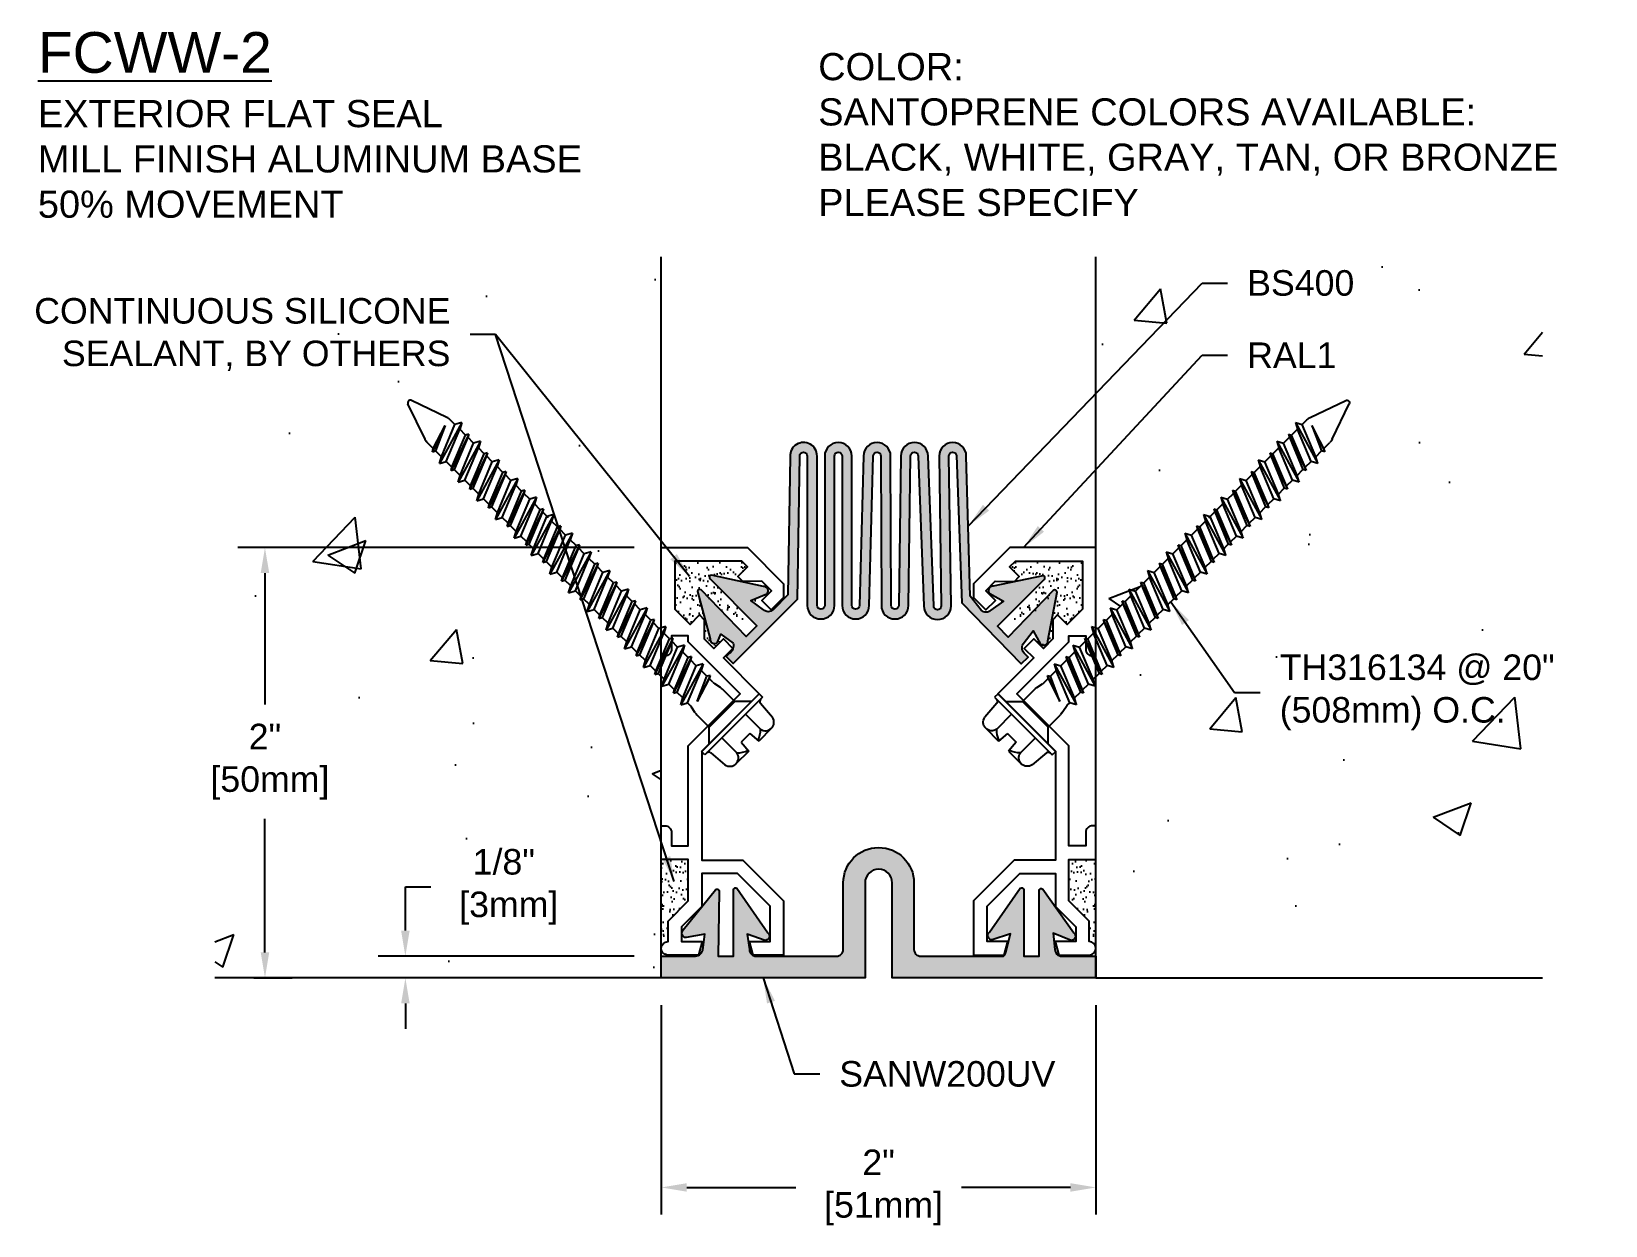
# Model space of a CAD drawing. Header units: inches. Extents: x -2.47 to 4.78, y -0.59 to 4.9.
import ezdxf

# ---------------------------------------------------------------- set-up
doc = ezdxf.new("R2010")
doc.units = ezdxf.units.IN
doc.header["$MEASUREMENT"] = 0
for name, color, linetype in [('Anchors', 4, 'Continuous'), ('Conditions', 1, 'Continuous'), ('Dimensions', 3, 'Continuous'), ('Fillers', 2, 'Continuous'), ('Metals', 7, 'Continuous'), ('Text', 2, 'Continuous')]:
    doc.layers.add(name, color=color, linetype=linetype)
doc.styles.add('arial', font='arial.ttf')
doc.dimstyles.new('Arial', dxfattribs={"dimtxt": 0.1175, "dimasz": 0.1175, "dimexe": 0.125, "dimexo": 0.125, "dimgap": 0.09, "dimtad": 0, "dimtih": 1, "dimtoh": 1, "dimdec": 4, "dimzin": 0, "dimdsep": 46, "dimlunit": 4, "dimtxsty": 'arial', "dimcen": 0.09, "dimadec": 0, "dimazin": 0, "dimtfac": 1, "dimtdec": 4, "dimtofl": 0, "dimtmove": 0, "dimatfit": 3, "dimfxl": 0, "dimfrac": 2, "dimtolj": 1, "dimtzin": 0, "dimarcsym": 0})
pattern_1 = [(37.5, (-3.178797, -3.322487), (-0.0020473, 0.06262177), [0, -0.0494, 0, -0.05525, 0, -0.0528125]), (7.5, (-3.1788, -3.32249), (0.0575177, 0.0917197), [0, -0.02665, 0, -0.044525, 0, -0.0170625]), (327.5, (-3.21877, -3.32249), (0.1012096, 0.0001839), [0, -0.01625, 0, -0.0585, 0, -0.076375]), (317.5, (-3.21877, -3.32249), (0.0976991, 0.0285245), [0, -0.008125, 0, -0.03835, 0, -0.043875])]
pattern_2 = [(50, (-3.1788, -3.3225), (1.79315, -0.15688), [0.1875, -2.0625]), (355, (-3.1788, -3.3225), (-0.34688, 1.88048), [0.15, -1.65]), (100.451, (-3.0294, -3.3356), (1.44627, 1.7236), [0.15935, -1.75286]), (46.184, (-3.1788, -2.8225), (2.6681, -0.4138), [0.28125, -3.09375]), (96.636, (-2.9565, -2.857), (2.33666, 2.4353), [0.239, -2.6293]), (351.184, (-3.1788, -2.8225), (2.33665, 2.4353), [0.225, -2.475]), (21, (-2.9288, -2.9475), (1.49227, -1.00655), [0.1875, -2.0625]), (326, (-2.9288, -2.9475), (0.6083, 1.81288), [0.15, -1.65]), (71.451, (-2.8044, -3.0314), (2.10056, 0.80633), [0.15935, -1.75286]), (37.5, (-3.1788, -3.3225), (0.0304, 0.832235), [0, -1.63, 0, -1.675, 0, -1.65625]), (7.5, (-3.1788, -3.3225), (0.657674, 0.98603), [0, -0.955, 0, -1.5925, 0, -0.63125]), (327.5, (-3.7363, -3.3225), (1.334556, -0.056387), [0, -0.625, 0, -1.95, 0, -2.5875]), (317.5, (-3.9863, -3.3225), (1.45797, 0.25026), [0, -0.8125, 0, -1.295, 0, -1.8375])]
pattern_3 = [(142.5, (6.041197, -3.322487), (0.0020473, 0.06262177), [0, -0.0494, 0, -0.05525, 0, -0.0528125]), (172.5, (6.0412, -3.32249), (-0.0575177, 0.0917197), [0, -0.02665, 0, -0.044525, 0, -0.0170625]), (212.5, (6.08117, -3.32249), (-0.1012096, 0.0001839), [0, -0.01625, 0, -0.0585, 0, -0.076375]), (222.5, (6.08117, -3.32249), (-0.0976991, 0.0285245), [0, -0.008125, 0, -0.03835, 0, -0.043875])]

# ---------------------------------------------------------------- blocks, each defined once
blk = doc.blocks.new('A$CB0F2')
blk.add_lwpolyline([(0.029, 0.0023, -0.958439), (0.0317, 0.0642), (0.0317, 0.1582), (0.1247, 0.2512), (0.1247, 0.4422), (0.0007, 0.4422), (0.0007, 0.5972), (0.0167, 0.5972, -0.414214), (0.0477, 0.5662), (0.0477, 0.5042), (0.1247, 0.5042), (0.1247, 0.9649), (0.3641, 1.2043), (0.1247, 1.4438), (0.1247, 1.4712), (0.0477, 1.4712), (0.0477, 1.4092, -0.414214), (0.0167, 1.3782), (0.0007, 1.3782), (0.0007, 1.8772), (0.397, 1.8772), (0.5637, 1.7105), (0.5637, 1.6471), (0.507, 1.5904), (0.4631, 1.6343), (0.5077, 1.6788), (0.4638, 1.7226), (0.3755, 1.7219), (0.3535, 1.7439), (0.3981, 1.7884), (0.3713, 1.8152), (0.0627, 1.8152), (0.0627, 1.5935), (0.1329, 1.5232), (0.1768, 1.5671), (0.1987, 1.5452), (0.1987, 1.4575), (0.2425, 1.4136), (0.2864, 1.4575), (0.3302, 1.4136), (0.2864, 1.3698), (0.4518, 1.2043), (0.1867, 0.9392), (0.1867, 0.4392), (0.3767, 0.4392), (0.5637, 0.2522), (0.5637, 0.0022), (0.4233, 0.0022), (0.4067, 0.0642), (0.5017, 0.0642), (0.5017, 0.2265), (0.351, 0.3772), (0.1867, 0.3772), (0.1867, 0.2255), (0.0937, 0.1325), (0.0937, 0.0642), (0.1887, 0.0642), (0.172, 0.0022), (0.029, 0.0022)], format="xyb")
blk = doc.blocks.new('ral1')
blk.add_blockref('A$CB0F2', (-0.029, -0.0022))
blk = doc.blocks.new('Th316134')
for p, q in [((-0.0968, 1.8775), (-0.0272, 1.8775)), ((-0.0233, 1.8325), (-0.0272, 1.8775)), ((0.0232, 1.8325), (0.0272, 1.8775)), ((0.0272, 1.8775), (0.0967, 1.8775)), ((-0.1352, 1.779), (-0.129, 1.8501)), ((-0.0645, 1.7688), (-0.0645, 1.8501)), ((-0.0233, 1.8325), (0.0232, 1.8325)), ((0.0645, 1.7688), (0.0645, 1.8501)), ((0.1352, 1.779), (0.129, 1.8501)), ((-0.1568, 1.75), (-0.1568, 1.7688)), ((-0.1568, 1.7688), (0.1567, 1.7688)), ((0.1567, 1.7688), (0.1567, 1.75)), ((-0.1568, 1.75), (0.1567, 1.75)), ((-0.1148, 1.75), (-0.0698, 1.705)), ((-0.0698, 1.705), (-0.0698, 1.6379)), ((-0.0698, 1.705), (0.0697, 1.705)), ((0.1148, 1.75), (0.0697, 1.705)), ((0.0697, 1.705), (0.0697, 1.6379)), ((-0.0737, 1.5664), (0.0321, 1.6029)), ((-0.0687, 1.6283), (-0.0633, 1.6023)), ((-0.0623, 1.5726), (0.0321, 1.6029)), ((0.0321, 1.6029), (-0.0623, 1.5602)), ((-0.0623, 1.5927), (-0.0623, 1.5726)), ((0.0623, 1.5793), (-0.0623, 1.5285)), ((0.0623, 1.5927), (0.0623, 1.5793)), ((0.0862, 1.5664), (0.0623, 1.5793)), ((0.0687, 1.6283), (0.0633, 1.6023)), ((-0.0863, 1.5156), (0.0862, 1.5664)), ((-0.0863, 1.5156), (-0.0623, 1.5285)), ((-0.0863, 1.5156), (-0.0623, 1.5027)), ((-0.0737, 1.5664), (-0.0623, 1.5726)), ((-0.0737, 1.5664), (-0.0623, 1.5602)), ((-0.0737, 1.4648), (0.0737, 1.5156)), ((-0.0623, 1.5602), (-0.0623, 1.5285)), ((0.0623, 1.5535), (-0.0623, 1.5027)), ((-0.0623, 1.471), (0.0623, 1.5218)), ((0.0862, 1.5664), (0.0623, 1.5535)), ((0.0623, 1.5535), (0.0623, 1.5218)), ((0.0737, 1.5156), (0.0623, 1.5218)), ((0.0737, 1.5156), (0.0623, 1.5095)), ((-0.0863, 1.4141), (0.0862, 1.4648)), ((-0.0737, 1.4648), (-0.0623, 1.471)), ((-0.0737, 1.4648), (-0.0623, 1.4587)), ((0.0623, 1.5095), (-0.0623, 1.4587)), ((-0.0623, 1.5027), (-0.0623, 1.471)), ((0.0623, 1.4778), (-0.0623, 1.427)), ((-0.0623, 1.4587), (-0.0623, 1.427)), ((0.0623, 1.5095), (0.0623, 1.4778)), ((0.0862, 1.4648), (0.0623, 1.4778)), ((0.0862, 1.4648), (0.0623, 1.4519)), ((-0.0863, 1.4141), (-0.0623, 1.427)), ((-0.0863, 1.4141), (-0.0623, 1.4011)), ((-0.0737, 1.3633), (0.0737, 1.4141)), ((0.0623, 1.4519), (-0.0623, 1.4011)), ((-0.0623, 1.3694), (0.0623, 1.4202)), ((0.0623, 1.4079), (-0.0623, 1.3571)), ((-0.0623, 1.4011), (-0.0623, 1.3694)), ((0.0623, 1.4519), (0.0623, 1.4202)), ((0.0737, 1.4141), (0.0623, 1.4202)), ((0.0737, 1.4141), (0.0623, 1.4079)), ((0.0623, 1.4079), (0.0623, 1.3762)), ((-0.0863, 1.3125), (0.0862, 1.3633)), ((-0.0737, 1.3633), (-0.0623, 1.3694)), ((-0.0737, 1.3633), (-0.0623, 1.3571)), ((0.0623, 1.3762), (-0.0623, 1.3254)), ((-0.0623, 1.3571), (-0.0623, 1.3254)), ((0.0623, 1.3504), (-0.0623, 1.2996)), ((0.0862, 1.3633), (0.0623, 1.3762)), ((0.0862, 1.3633), (0.0623, 1.3504)), ((0.0623, 1.3504), (0.0623, 1.3187)), ((-0.0863, 1.3125), (-0.0623, 1.3254)), ((-0.0863, 1.3125), (-0.0623, 1.2996)), ((-0.0737, 1.2617), (0.0737, 1.3125)), ((-0.0623, 1.2679), (0.0623, 1.3187)), ((0.0623, 1.3063), (-0.0623, 1.2556)), ((-0.0623, 1.2996), (-0.0623, 1.2679)), ((0.0623, 1.2746), (-0.0623, 1.2239)), ((0.0737, 1.3125), (0.0623, 1.3187)), ((0.0737, 1.3125), (0.0623, 1.3063)), ((0.0623, 1.3063), (0.0623, 1.2746)), ((0.0862, 1.2617), (0.0623, 1.2746)), ((-0.0863, 1.2109), (0.0862, 1.2617)), ((-0.0863, 1.2109), (-0.0623, 1.2239)), ((-0.0863, 1.2109), (-0.0623, 1.198)), ((-0.0737, 1.2617), (-0.0623, 1.2679)), ((-0.0737, 1.2617), (-0.0623, 1.2556)), ((-0.0737, 1.1602), (0.0737, 1.2109)), ((-0.0623, 1.2556), (-0.0623, 1.2239)), ((0.0623, 1.2488), (-0.0623, 1.198)), ((-0.0623, 1.1663), (0.0623, 1.2171)), ((0.0862, 1.2617), (0.0623, 1.2488)), ((0.0623, 1.2488), (0.0623, 1.2171)), ((0.0737, 1.2109), (0.0623, 1.2171)), ((0.0737, 1.2109), (0.0623, 1.2048)), ((-0.0863, 1.1094), (0.0862, 1.1602)), ((-0.0737, 1.1602), (-0.0623, 1.1663)), ((-0.0737, 1.1602), (-0.0623, 1.154)), ((0.0623, 1.2048), (-0.0623, 1.154)), ((-0.0623, 1.198), (-0.0623, 1.1663)), ((0.0623, 1.1731), (-0.0623, 1.1223)), ((-0.0623, 1.154), (-0.0623, 1.1223)), ((0.0623, 1.2048), (0.0623, 1.1731)), ((0.0862, 1.1602), (0.0623, 1.1731)), ((0.0862, 1.1602), (0.0623, 1.1472)), ((-0.0863, 1.1094), (-0.0623, 1.1223)), ((-0.0863, 1.1094), (-0.0623, 1.0965)), ((-0.0737, 1.0586), (0.0737, 1.1094)), ((0.0623, 1.1472), (-0.0623, 1.0965)), ((-0.0623, 1.0648), (0.0623, 1.1155)), ((0.0623, 1.1032), (-0.0623, 1.0524)), ((-0.0623, 1.0965), (-0.0623, 1.0648)), ((0.0623, 1.1472), (0.0623, 1.1155)), ((0.0737, 1.1094), (0.0623, 1.1155)), ((0.0737, 1.1094), (0.0623, 1.1032)), ((0.0623, 1.1032), (0.0623, 1.0715)), ((-0.0863, 1.0078), (0.0862, 1.0586)), ((-0.0737, 1.0586), (-0.0623, 1.0648)), ((-0.0737, 1.0586), (-0.0623, 1.0524)), ((0.0623, 1.0715), (-0.0623, 1.0207)), ((-0.0623, 1.0524), (-0.0623, 1.0207)), ((0.0623, 1.0457), (-0.0623, 0.9949)), ((0.0862, 1.0586), (0.0623, 1.0715)), ((0.0862, 1.0586), (0.0623, 1.0457)), ((0.0623, 1.0457), (0.0623, 1.014)), ((-0.0863, 1.0078), (-0.0623, 1.0207)), ((-0.0863, 1.0078), (-0.0623, 0.9949)), ((-0.0737, 0.957), (0.0737, 1.0078)), ((-0.0623, 0.9632), (0.0623, 1.014)), ((0.0623, 1.0016), (-0.0623, 0.9509)), ((-0.0623, 0.9949), (-0.0623, 0.9632)), ((0.0623, 0.97), (-0.0623, 0.9192)), ((0.0737, 1.0078), (0.0623, 1.014)), ((0.0737, 1.0078), (0.0623, 1.0016)), ((0.0623, 1.0016), (0.0623, 0.97)), ((0.0862, 0.957), (0.0623, 0.97)), ((-0.0863, 0.9063), (0.0862, 0.957)), ((-0.0863, 0.9063), (-0.0623, 0.9192)), ((-0.0737, 0.957), (-0.0623, 0.9632)), ((-0.0737, 0.957), (-0.0623, 0.9509)), ((-0.0623, 0.9509), (-0.0623, 0.9192)), ((0.0623, 0.9441), (-0.0623, 0.8933)), ((-0.0623, 0.8616), (0.0623, 0.9124)), ((0.0862, 0.957), (0.0623, 0.9441)), ((0.0623, 0.9441), (0.0623, 0.9124)), ((0.0737, 0.9063), (0.0623, 0.9124)), ((-0.0863, 0.9063), (-0.0623, 0.8933)), ((-0.0863, 0.8047), (0.0862, 0.8555)), ((-0.0737, 0.8555), (0.0737, 0.9063)), ((-0.0737, 0.8555), (-0.0623, 0.8616)), ((-0.0737, 0.8555), (-0.0623, 0.8493)), ((0.0623, 0.9001), (-0.0623, 0.8493)), ((-0.0623, 0.8933), (-0.0623, 0.8616)), ((0.0623, 0.8684), (-0.0623, 0.8176)), ((-0.0623, 0.8493), (-0.0623, 0.8176)), ((0.0737, 0.9063), (0.0623, 0.9001)), ((0.0623, 0.9001), (0.0623, 0.8684)), ((0.0862, 0.8555), (0.0623, 0.8684)), ((0.0862, 0.8555), (0.0623, 0.8425)), ((-0.0863, 0.8047), (-0.0623, 0.8176)), ((-0.0863, 0.8047), (-0.0623, 0.7918)), ((-0.0737, 0.7539), (0.0737, 0.8047)), ((0.0623, 0.8425), (-0.0623, 0.7918)), ((-0.0623, 0.7601), (0.0623, 0.8109)), ((0.0623, 0.7985), (-0.0623, 0.7477)), ((-0.0623, 0.7918), (-0.0623, 0.7601)), ((0.0623, 0.8425), (0.0623, 0.8109)), ((0.0737, 0.8047), (0.0623, 0.8109)), ((0.0737, 0.8047), (0.0623, 0.7985)), ((0.0623, 0.7985), (0.0623, 0.7668)), ((-0.0863, 0.7031), (0.0862, 0.7539)), ((-0.0737, 0.7539), (-0.0623, 0.7601)), ((-0.0737, 0.7539), (-0.0623, 0.7477)), ((0.0623, 0.7668), (-0.0623, 0.716)), ((-0.0623, 0.7477), (-0.0623, 0.716)), ((0.0623, 0.741), (-0.0623, 0.6902)), ((0.0862, 0.7539), (0.0623, 0.7668)), ((0.0862, 0.7539), (0.0623, 0.741)), ((0.0623, 0.7488), (0.0623, 0.7171)), ((-0.0863, 0.7031), (-0.0623, 0.716)), ((-0.0863, 0.7031), (-0.0623, 0.6902)), ((-0.0737, 0.6602), (0.0737, 0.7109)), ((-0.0737, 0.6602), (-0.0623, 0.6663)), ((-0.0623, 0.6663), (0.0623, 0.7171)), ((0.0623, 0.7048), (-0.0623, 0.654)), ((-0.0623, 0.698), (-0.0623, 0.6663)), ((0.0623, 0.6731), (-0.0623, 0.6223)), ((0.0737, 0.7109), (0.0623, 0.7171)), ((0.0737, 0.7109), (0.0623, 0.7048)), ((0.0623, 0.7048), (0.0623, 0.6731)), ((0.0862, 0.6602), (0.0623, 0.6731)), ((-0.0863, 0.6094), (0.0862, 0.6602)), ((-0.0863, 0.6094), (-0.0623, 0.6223)), ((-0.0863, 0.6094), (-0.0623, 0.5965)), ((-0.0737, 0.6602), (-0.0623, 0.654)), ((-0.0737, 0.5586), (0.0737, 0.6094)), ((-0.0623, 0.654), (-0.0623, 0.6223)), ((0.0623, 0.6472), (-0.0623, 0.5965)), ((-0.0623, 0.5648), (0.0623, 0.6155)), ((0.0862, 0.6602), (0.0623, 0.6472)), ((0.0623, 0.6472), (0.0623, 0.6155)), ((0.0737, 0.6094), (0.0623, 0.6155)), ((0.0737, 0.6094), (0.0623, 0.6032)), ((-0.0863, 0.5078), (0.0862, 0.5586)), ((-0.0737, 0.5586), (-0.0623, 0.5648)), ((-0.0737, 0.5586), (-0.0623, 0.5524)), ((0.0623, 0.6032), (-0.0623, 0.5524)), ((-0.0623, 0.5965), (-0.0623, 0.5648)), ((0.0623, 0.5715), (-0.0623, 0.5207)), ((-0.0623, 0.5524), (-0.0623, 0.5207)), ((0.0623, 0.5457), (-0.0623, 0.4949)), ((0.0623, 0.6032), (0.0623, 0.5715)), ((0.0862, 0.5586), (0.0623, 0.5715)), ((0.0862, 0.5586), (0.0623, 0.5457)), ((0.0623, 0.5457), (0.0623, 0.514)), ((-0.0863, 0.5078), (-0.0623, 0.5207)), ((-0.0863, 0.5078), (-0.0623, 0.4949)), ((-0.0737, 0.457), (0.0737, 0.5078)), ((-0.0623, 0.4632), (0.0623, 0.514)), ((0.0623, 0.5016), (-0.0623, 0.4509)), ((-0.0623, 0.4949), (-0.0623, 0.4632)), ((0.0737, 0.5078), (0.0623, 0.514)), ((0.0737, 0.5078), (0.0623, 0.5016)), ((0.0623, 0.5016), (0.0623, 0.47)), ((-0.0863, 0.4063), (0.0862, 0.457)), ((-0.0737, 0.457), (-0.0623, 0.4632)), ((-0.0737, 0.457), (-0.0623, 0.4509)), ((0.0623, 0.47), (-0.0623, 0.4192)), ((-0.0623, 0.4509), (-0.0623, 0.4192)), ((0.0623, 0.4441), (-0.0623, 0.3933)), ((0.0862, 0.457), (0.0623, 0.47)), ((0.0862, 0.457), (0.0623, 0.4441)), ((0.0623, 0.4441), (0.0623, 0.4124)), ((-0.0863, 0.4063), (-0.0623, 0.4192)), ((-0.0863, 0.4063), (-0.0623, 0.3933)), ((-0.0737, 0.3555), (0.0737, 0.4063)), ((-0.0623, 0.3616), (0.0623, 0.4124)), ((0.0623, 0.4001), (-0.0623, 0.3493)), ((-0.0623, 0.3933), (-0.0623, 0.3616)), ((0.0623, 0.3684), (-0.0623, 0.3176)), ((0.0737, 0.4063), (0.0623, 0.4124)), ((0.0737, 0.4063), (0.0623, 0.4001)), ((0.0623, 0.4001), (0.0623, 0.3684)), ((0.0862, 0.3555), (0.0623, 0.3684)), ((-0.0863, 0.3047), (0.0862, 0.3555)), ((-0.0863, 0.3047), (-0.0623, 0.3176)), ((-0.0863, 0.3047), (-0.0623, 0.2918)), ((-0.0737, 0.3555), (-0.0623, 0.3616)), ((-0.0737, 0.3555), (-0.0623, 0.3493)), ((-0.0737, 0.2539), (0.0737, 0.3047)), ((-0.0623, 0.3493), (-0.0623, 0.3176)), ((0.0623, 0.3425), (-0.0623, 0.2918)), ((-0.0623, 0.2601), (0.0623, 0.3109)), ((0.0862, 0.3555), (0.0623, 0.3425)), ((0.0623, 0.3425), (0.0623, 0.3109)), ((0.0737, 0.3047), (0.0623, 0.3109)), ((0.0737, 0.3047), (0.0623, 0.2985)), ((-0.0863, 0.2031), (0.0862, 0.2539)), ((-0.0737, 0.2539), (-0.0623, 0.2601)), ((-0.0737, 0.2539), (-0.0623, 0.2477)), ((0.0623, 0.2985), (-0.0623, 0.2477)), ((-0.0623, 0.2918), (-0.0623, 0.2601)), ((0.0623, 0.2668), (-0.0623, 0.216)), ((-0.0623, 0.2477), (-0.0623, 0.216)), ((0.0623, 0.2985), (0.0623, 0.2668)), ((0.0862, 0.2539), (0.0623, 0.2668)), ((0.0862, 0.2539), (0.0623, 0.241)), ((-0.0863, 0.2031), (-0.0623, 0.216)), ((-0.0863, 0.2031), (-0.0623, 0.1902)), ((0.0623, 0.241), (-0.0623, 0.1902)), ((-0.0623, 0.1902), (-0.0623, 0.1643)), ((-0.0335, 0.1662), (0.0623, 0.2093)), ((-0.0335, 0.1662), (0.0737, 0.2031)), ((0.0623, 0.197), (-0.0335, 0.1662)), ((0.0623, 0.241), (0.0623, 0.2093)), ((0.0737, 0.2031), (0.0623, 0.2093)), ((0.0737, 0.2031), (0.0623, 0.197)), ((0.0623, 0.197), (0.0623, 0.1643)), ((-0.0596, 0.149), (-0.0096, 0.0062)), ((0.0596, 0.149), (0.0096, 0.0062))]:
    blk.add_line(p, q)
for centre, radius, start, end in [((-0.0968, 1.8448), 0.0327, 9.28497, 170.71503), ((0.0967, 1.8448), 0.0327, 9.28497, 170.71503), ((0, 1.7879), 0.0896, 107.42152, 136.04074), ((0, 1.7879), 0.0896, 43.95926, 72.57848), ((-0.1464, 1.78), 0.0112, 270, 355), ((0.1464, 1.78), 0.0112, 185, 270), ((-0.0233, 1.6379), 0.0465, 180, 191.9357), ((0.0232, 1.6379), 0.0465, 348.0643, 0), ((-0.1088, 1.5927), 0.0465, 0, 11.9357), ((0.1088, 1.5927), 0.0465, 168.0643, 180), ((-0.0158, 0.1643), 0.0465, 180, 199.30575), ((0.0158, 0.1643), 0.0465, 340.69425, 0), ((0, 0.0106), 0.0106, 204.10008, 335.89992)]:
    blk.add_arc(centre, radius, start, end)
blk = doc.blocks.new('*D10')
at = {"layer": 'Defpoints', "color": 0}
for p in [(0.4312, 0.5467), (2.4312, 0.5467), (0.4312, -0.4176)]:
    blk.add_point(p, dxfattribs=at)
at = {"layer": 'Dimensions', "color": 0, "lineweight": -2}
for p, q in [((0.4312, 0.4217), (0.4312, -0.5426)), ((2.4312, 0.4217), (2.4312, -0.5426)), ((0.5487, -0.4176), (1.0501, -0.4176)), ((2.3137, -0.4176), (1.8123, -0.4176))]:
    blk.add_line(p, q, dxfattribs=at)
at = {"layer": 'Dimensions', "color": 0}
for points in [[(0.5487, -0.398), (0.5487, -0.4372), (0.4312, -0.4176)], [(2.3137, -0.398), (2.3137, -0.4372), (2.4312, -0.4176)]]:
    blk.add_solid(points, dxfattribs=at)
at = {"layer": 'Dimensions', "color": 0, "insert": (1.4312, -0.4176), "char_height": 0.1175, "attachment_point": 5, "style": 'arial'}
blk.add_mtext('\\A1;2"\\P [51mm]', dxfattribs=at)
blk = doc.blocks.new('*D11')
at = {"layer": 'Defpoints', "color": 0}
for p in [(-1.3922, 2.5267), (0.4312, 2.5267), (-1.5688, 0.5467)]:
    blk.add_point(p, dxfattribs=at)
at = {"layer": 'Dimensions', "color": 0, "lineweight": -2}
for p, q in [((0.3062, 2.5267), (-1.5172, 2.5267)), ((-1.3922, 2.4092), (-1.3922, 1.8052)), ((-1.3922, 0.6642), (-1.3922, 1.2783)), ((-1.4438, 0.5467), (-1.2672, 0.5467))]:
    blk.add_line(p, q, dxfattribs=at)
at = {"layer": 'Dimensions', "color": 0}
for points in [[(-1.4118, 2.4092), (-1.3726, 2.4092), (-1.3922, 2.5267)], [(-1.4118, 0.6642), (-1.3726, 0.6642), (-1.3922, 0.5467)]]:
    blk.add_solid(points, dxfattribs=at)
at = {"layer": 'Dimensions', "color": 0, "insert": (-1.3922, 1.5417), "char_height": 0.1175, "attachment_point": 5, "style": 'arial'}
blk.add_mtext('\\A1;2"\\P [50mm]', dxfattribs=at)
blk = doc.blocks.new('*D12')
at = {"layer": 'Defpoints', "color": 0}
for p in [(0.4312, 0.6467), (-0.7461, 0.5467), (0.4312, 0.5467)]:
    blk.add_point(p, dxfattribs=at)
at = {"layer": 'Dimensions', "color": 0, "lineweight": -2}
for p, q in [((-0.7461, 0.7642), (-0.7461, 0.9653)), ((-0.7461, 0.9653), (-0.6286, 0.9653)), ((0.3062, 0.6467), (-0.8711, 0.6467)), ((0.3062, 0.5467), (-0.8711, 0.5467)), ((-0.7461, 0.4292), (-0.7461, 0.3117))]:
    blk.add_line(p, q, dxfattribs=at)
at = {"layer": 'Dimensions', "color": 0}
for points in [[(-0.7657, 0.7642), (-0.7265, 0.7642), (-0.7461, 0.6467)], [(-0.7657, 0.4292), (-0.7265, 0.4292), (-0.7461, 0.5467)]]:
    blk.add_solid(points, dxfattribs=at)
at = {"layer": 'Dimensions', "color": 0, "insert": (-0.2931, 0.9653), "char_height": 0.1175, "attachment_point": 5, "style": 'arial'}
blk.add_mtext('\\A1;1/8"\\P [3mm]', dxfattribs=at)
blk = doc.blocks.new('SANW200')
at = {"layer": 'Fillers'}
blk.add_hatch(color=256, dxfattribs=at).paths.add_polyline_path([(4.5475, 3.8692), (4.5475, 4.3067, -1), (4.6725, 4.3067), (4.6725, 3.8692), (5.61, 3.8692), (5.61, 3.9692), (5.4523, 3.9692, -0.414214), (5.4213, 4.0002), (5.4124, 4.0749), (5.4954, 4.0413, 0.684825), (5.5088, 4.0761), (5.3652, 4.2777, 0.67662), (5.348, 4.2708), (5.348, 3.9692), (5.278, 3.9692), (5.278, 4.2742, 0.637589), (5.2616, 4.2819), (5.1197, 4.079, 0.699658), (5.1326, 4.0437), (5.2163, 4.0719), (5.198, 4.0002, -0.18444), (5.1853, 3.9692), (4.8035, 3.9692, -0.414214), (4.7725, 4.0002), (4.7725, 4.3067, 1), (4.4475, 4.3067), (4.4475, 4.0002, -0.414214), (4.4165, 3.9692), (4.0466, 3.9692, -0.414214), (4.0156, 4.0002), (4.0048, 4.0709), (4.0873, 4.0416, 0.699658), (4.1002, 4.0769), (3.9584, 4.2819, 0.637589), (3.942, 4.2742), (3.942, 3.9692), (3.872, 3.9692), (3.8767, 4.2676, 0.67662), (3.8595, 4.2745), (3.7111, 4.0896, 0.684825), (3.7246, 4.0549), (3.8109, 4.0706), (3.8005, 3.9963, -0.379282), (3.761, 3.9692), (3.61, 3.9692), (3.61, 3.8692)])
at = {"layer": 'Fillers', "linetype": 'ByBlock'}
blk.add_lwpolyline([(5.1853, 3.9692, 0.18444), (5.198, 4.0002), (5.2163, 4.0719), (5.1326, 4.0437, -0.699658), (5.1197, 4.079), (5.2616, 4.2819, -0.637589), (5.278, 4.2742), (5.278, 3.9692), (5.348, 3.9692), (5.348, 4.2708, -0.67662), (5.3652, 4.2777), (5.5088, 4.0761, -0.684825), (5.4954, 4.0413), (5.4124, 4.0749), (5.4213, 4.0002, 0.414214), (5.4523, 3.9692), (5.61, 3.9692), (5.61, 3.8692), (4.6725, 3.8692), (4.6725, 4.3067, 1), (4.5475, 4.3067), (4.5475, 3.8692), (3.61, 3.8692), (3.61, 3.9692), (3.761, 3.9692, 0.379282), (3.8005, 3.9963), (3.8109, 4.0706), (3.7246, 4.0549, -0.684825), (3.7111, 4.0896), (3.8595, 4.2745, -0.67662), (3.8767, 4.2676), (3.872, 3.9692), (3.942, 3.9692), (3.942, 4.2742, -0.637589), (3.9584, 4.2819), (4.1002, 4.0769, -0.699658), (4.0873, 4.0416), (4.0048, 4.0709), (4.0156, 4.0002, 0.414214), (4.0466, 3.9692), (4.4165, 3.9692, 0.414214), (4.4475, 4.0002), (4.4475, 4.3067, -1), (4.7725, 4.3067), (4.7725, 4.0002, 0.414214), (4.8035, 3.9692)], format="xyb", close=True, dxfattribs=at)
blk = doc.blocks.new('bs400')
at = {"layer": 'Fillers'}
blk.add_hatch(color=256, dxfattribs=at).paths.add_polyline_path([(4.7574, 6.2707, -1), (4.7924, 6.2707), (4.8186, 5.5759, 0.963098), (4.9434, 5.5806), (4.9334, 6.2699, -0.930678), (4.9684, 6.2737), (4.9934, 5.5946), (5.2661, 5.3139), (5.2979, 5.3458), (5.2845, 5.3592, -0.379282), (5.2757, 5.4063), (5.321, 5.4662), (5.3549, 5.4055, 0.684825), (5.389, 5.4205), (5.4308, 5.6447, 0.67662), (5.4137, 5.652), (5.206, 5.4377), (5.1565, 5.4872), (5.3722, 5.7029, 0.637589), (5.366, 5.7199), (5.1371, 5.6716, 0.699658), (5.1212, 5.6375), (5.184, 5.6035), (5.1264, 5.5611, -0.414214), (5.0826, 5.5611), (5.0319, 5.6256), (5.0133, 6.2742, 0.971789), (4.8884, 6.2707), (4.8984, 5.5811, -1.014531), (4.8634, 5.5806), (4.8373, 6.2754, 0.949413), (4.7125, 6.2724), (4.7026, 5.5832, -1), (4.6676, 5.5832), (4.6654, 6.2711, 0.970396), (4.5405, 6.274), (4.5219, 5.5832, -1), (4.4869, 5.5832), (4.4869, 6.2707, 1), (4.3619, 6.2707), (4.3619, 5.5832, -1), (4.3269, 5.5832), (4.3269, 6.2712, 1.025803), (4.2026, 6.2675), (4.1922, 5.6314), (4.1242, 5.5635, -0.414214), (4.0804, 5.5635), (4.0228, 5.6058), (4.0959, 5.6358, 0.699658), (4.08, 5.6699), (3.8408, 5.7222, 0.637589), (3.8346, 5.7052), (4.0503, 5.4895), (4.0008, 5.44), (3.7931, 5.6544, 0.67662), (3.776, 5.6471), (3.8349, 5.4287, 0.684825), (3.869, 5.4136), (3.8842, 5.4506), (3.9401, 5.4102, -0.350604), (3.9223, 5.3615), (3.9089, 5.3481), (3.9407, 5.3163), (4.2372, 5.6127), (4.2469, 6.2707, -1), (4.2819, 6.2707), (4.2819, 5.5832, 1), (4.4069, 5.5832), (4.4069, 6.2707, -1), (4.4419, 6.2707), (4.4419, 5.5832, 0.973544), (4.5669, 5.5798), (4.5854, 6.2707, -1), (4.6204, 6.2707), (4.6226, 5.5828, 0.982617), (4.7476, 5.5814)])
blk.add_lwpolyline([(4.3619, 5.5832, -1), (4.3269, 5.5832), (4.3269, 6.2707, 1.03026), (4.2026, 6.2675), (4.1922, 5.6314), (4.1242, 5.5635, -0.414214), (4.0804, 5.5635), (4.0228, 5.6058), (4.0959, 5.6358, 0.699658), (4.08, 5.6699), (3.8408, 5.7222, 0.637589), (3.8346, 5.7052), (4.0503, 5.4895), (4.0008, 5.44), (3.7931, 5.6544, 0.67662), (3.776, 5.6471), (3.8349, 5.4287, 0.684825), (3.869, 5.4136), (3.8842, 5.4506), (3.9401, 5.4102, -0.350604), (3.9223, 5.3615), (3.9089, 5.3481), (3.9407, 5.3163), (4.2372, 5.6127), (4.2469, 6.2707, -1), (4.2819, 6.2707), (4.2819, 5.5832, 1), (4.4069, 5.5832), (4.4069, 6.2707, -1), (4.4419, 6.2707), (4.4419, 5.5832, 1), (4.5669, 5.5832), (4.5854, 6.2707, -1), (4.6204, 6.2707), (4.6226, 5.5832, 1), (4.7476, 5.5832), (4.7574, 6.2707, -1), (4.7924, 6.2707), (4.8184, 5.5806, 1), (4.9434, 5.5806), (4.9334, 6.2707, -0.91191), (4.9684, 6.2737), (4.9934, 5.5946), (5.2661, 5.3139), (5.2979, 5.3458), (5.2845, 5.3592, -0.379282), (5.2757, 5.4063), (5.321, 5.4662), (5.3549, 5.4055, 0.684825), (5.389, 5.4205), (5.4308, 5.6447, 0.67662), (5.4137, 5.652), (5.206, 5.4377), (5.1565, 5.4872), (5.3722, 5.7029, 0.637589), (5.366, 5.7199), (5.1371, 5.6716, 0.699658), (5.1212, 5.6375), (5.184, 5.6035), (5.1264, 5.5611, -0.414214), (5.0826, 5.5611), (5.0319, 5.6256), (5.0134, 6.2707, 1), (4.8884, 6.2707), (4.8984, 5.5806, -1), (4.8634, 5.5806), (4.8374, 6.2707, 1), (4.7124, 6.2707), (4.7026, 5.5832, -1), (4.6676, 5.5832), (4.6654, 6.2707, 1), (4.5404, 6.2707), (4.5219, 5.5832, -1), (4.4869, 5.5832), (4.4869, 6.2707, 1), (4.3619, 6.2707)], format="xyb", close=True, dxfattribs=at)

msp = doc.modelspace()

# ---------------------------------------------------------------- hatches: boundary and pattern name
at = {"layer": 'Conditions'}
h = msp.add_hatch(dxfattribs=at)
h.set_pattern_fill('AR-CONC', color=256, scale=0.25, style=0)
h.set_pattern_definition(pattern_2)
h.paths.add_polyline_path([(0.00505, 2.31907), (0.01442, 2.35031), (-0.01239, 2.37711), (-0.02728, 2.37264), (-0.02281, 2.38754), (-0.04962, 2.41434), (-0.08085, 2.40498), (-0.07149, 2.43621), (-0.09829, 2.46302), (-0.11318, 2.45855), (-0.10872, 2.47344), (-0.13552, 2.50025), (-0.16676, 2.49088), (-0.15739, 2.52211), (-0.17759, 2.54231), (-0.19248, 2.53784), (-0.18801, 2.55274), (-0.21482, 2.57954), (-0.24605, 2.57018), (-0.23668, 2.60141), (-0.26349, 2.62821), (-0.27838, 2.62375), (-0.27392, 2.63864), (-0.30072, 2.66545), (-0.33196, 2.65608), (-0.32259, 2.68731), (-0.34939, 2.71412), (-0.36429, 2.70965), (-0.35982, 2.72454), (-0.38663, 2.75135), (-0.41786, 2.74198), (-0.40849, 2.77322), (-0.4353, 2.80002), (-0.45019, 2.79556), (-0.44572, 2.81045), (-0.47253, 2.83726), (-0.50376, 2.82789), (-0.4944, 2.85912), (-0.5212, 2.88593), (-0.5361, 2.88146), (-0.53163, 2.89635), (-0.55844, 2.92316), (-0.58967, 2.91379), (-0.5803, 2.94502), (-0.60711, 2.97183), (-0.622, 2.96736), (-0.61753, 2.98226), (-0.64513, 3.00985, -0.084437), (-0.65592, 3.02506), (-0.73343, 3.18616, -0.7741233), (-0.71613, 3.20346), (-0.55504, 3.12595, -0.084437), (-0.53982, 3.11515), (-0.51795, 3.09328), (-0.48671, 3.10265), (-0.49608, 3.07142), (-0.46928, 3.04461), (-0.45438, 3.04908), (-0.45885, 3.03418), (-0.43204, 3.00738), (-0.40081, 3.01674), (-0.41018, 2.98551), (-0.38337, 2.95871), (-0.36848, 2.96317), (-0.37295, 2.94828), (-0.34614, 2.92147), (-0.31491, 2.93084), (-0.32427, 2.89961), (-0.29747, 2.8728), (-0.28257, 2.87727), (-0.28704, 2.86238), (-0.26024, 2.83557), (-0.229, 2.84494), (-0.23837, 2.8137), (-0.21156, 2.7869), (-0.19667, 2.79136), (-0.20114, 2.77647), (-0.17433, 2.74967), (-0.1431, 2.75903), (-0.15247, 2.7278), (-0.12566, 2.70099), (-0.11077, 2.70546), (-0.11523, 2.69057), (-0.09504, 2.67037), (-0.0638, 2.67974), (-0.07317, 2.6485), (-0.04636, 2.6217), (-0.03147, 2.62617), (-0.03594, 2.61127), (-0.00913, 2.58447), (0.0221, 2.59383), (0.01273, 2.5626), (0.03954, 2.53579), (0.05443, 2.54026), (0.04997, 2.52537), (0.07677, 2.49856), (0.108, 2.50793), (0.09864, 2.4767), (0.12544, 2.44989), (0.14034, 2.45436), (0.13587, 2.43946), (0.16268, 2.41266), (0.19391, 2.42203), (0.18454, 2.39079), (0.21135, 2.36399), (0.22624, 2.36845), (0.22177, 2.35356), (0.24858, 2.32675), (0.27981, 2.33612), (0.27044, 2.30489), (0.29725, 2.27808), (0.31214, 2.28255), (0.30768, 2.26766), (0.33448, 2.24085), (0.36571, 2.25022), (0.35635, 2.21899), (0.38315, 2.19218), (0.39805, 2.19665), (0.39358, 2.18175), (0.42039, 2.15495), (0.4312, 2.15819), (0.4312, 3.8651), (-1.62337, 3.8651), (-1.62337, 0.54672), (0.4312, 0.54672), (0.4312, 1.93352), (0.41713, 1.94759), (0.40224, 1.94313), (0.4067, 1.95802), (0.3799, 1.98483), (0.34867, 1.97546), (0.35803, 2.00669), (0.33123, 2.0335), (0.31633, 2.02903), (0.3208, 2.04392), (0.29399, 2.07073), (0.26276, 2.06136), (0.27213, 2.09259), (0.24532, 2.1194), (0.23043, 2.11493), (0.2349, 2.12983), (0.20809, 2.15663), (0.17686, 2.14727), (0.18623, 2.1785), (0.15942, 2.2053), (0.14453, 2.20084), (0.14899, 2.21573), (0.12219, 2.24254), (0.09095, 2.23317), (0.10032, 2.2644), (0.07352, 2.29121), (0.05862, 2.28674), (0.06309, 2.30163), (0.03628, 2.32844)])
h.paths.add_polyline_path([(-1.70713, 1.74456), (-1.07731, 1.74456), (-1.07731, 1.33889), (-1.70713, 1.33889)], flags=9)
h.paths.add_polyline_path([(-0.5624, 1.16889), (-0.02387, 1.16889), (-0.02387, 0.7617), (-0.5624, 0.7617)], flags=24)
h.paths.add_polyline_path([(-2.46645, 3.93916), (-0.50942, 3.93916), (-0.50942, 3.53967), (-2.46645, 3.53967)], flags=9)
h = msp.add_hatch(dxfattribs=at)
h.set_pattern_fill('AR-CONC', color=256, scale=0.25, style=0)
h.set_pattern_definition(pattern_2)
h.paths.add_polyline_path([(2.4312, 0.54672), (4.48577, 0.54672), (4.48577, 3.8651), (2.4312, 3.8651), (2.4312, 2.15819), (2.44201, 2.15495), (2.46882, 2.18175), (2.46435, 2.19665), (2.47925, 2.19218), (2.50605, 2.21899), (2.49669, 2.25022), (2.52792, 2.24085), (2.55472, 2.26766), (2.55026, 2.28255), (2.56515, 2.27808), (2.59196, 2.30489), (2.58259, 2.33612), (2.61382, 2.32675), (2.64063, 2.35356), (2.63616, 2.36845), (2.65105, 2.36399), (2.67786, 2.39079), (2.66849, 2.42203), (2.69972, 2.41266), (2.72653, 2.43946), (2.72206, 2.45436), (2.73696, 2.44989), (2.76376, 2.4767), (2.7544, 2.50793), (2.78563, 2.49856), (2.81244, 2.52537), (2.80797, 2.54026), (2.82286, 2.53579), (2.84967, 2.5626), (2.8403, 2.59383), (2.87153, 2.58447), (2.89834, 2.61127), (2.89387, 2.62617), (2.90877, 2.6217), (2.93557, 2.6485), (2.9262, 2.67974), (2.95744, 2.67037), (2.97763, 2.69057), (2.97317, 2.70546), (2.98806, 2.70099), (3.01487, 2.7278), (3.0055, 2.75903), (3.03673, 2.74967), (3.06354, 2.77647), (3.05907, 2.79136), (3.07396, 2.7869), (3.10077, 2.8137), (3.0914, 2.84494), (3.12264, 2.83557), (3.14944, 2.86238), (3.14498, 2.87727), (3.15987, 2.8728), (3.18667, 2.89961), (3.17731, 2.93084), (3.20854, 2.92147), (3.23535, 2.94828), (3.23088, 2.96317), (3.24577, 2.95871), (3.27258, 2.98551), (3.26321, 3.01674), (3.29444, 3.00738), (3.32125, 3.03418), (3.31678, 3.04908), (3.33168, 3.04461), (3.35848, 3.07142), (3.34911, 3.10265), (3.38035, 3.09328), (3.40222, 3.11515, -0.084437), (3.41744, 3.12595), (3.57853, 3.20346, -0.7741233), (3.59583, 3.18616), (3.51832, 3.02506, -0.084437), (3.50753, 3.00985), (3.47993, 2.98226), (3.4844, 2.96736), (3.46951, 2.97183), (3.4427, 2.94502), (3.45207, 2.91379), (3.42084, 2.92316), (3.39403, 2.89635), (3.3985, 2.88146), (3.3836, 2.88593), (3.3568, 2.85912), (3.36616, 2.82789), (3.33493, 2.83726), (3.30812, 2.81045), (3.31259, 2.79556), (3.2977, 2.80002), (3.27089, 2.77322), (3.28026, 2.74198), (3.24903, 2.75135), (3.22222, 2.72454), (3.22669, 2.70965), (3.21179, 2.71412), (3.18499, 2.68731), (3.19436, 2.65608), (3.16312, 2.66545), (3.13632, 2.63864), (3.14078, 2.62375), (3.12589, 2.62821), (3.09908, 2.60141), (3.10845, 2.57018), (3.07722, 2.57954), (3.05041, 2.55274), (3.05488, 2.53784), (3.03999, 2.54231), (3.01979, 2.52211), (3.02916, 2.49088), (2.99792, 2.50025), (2.97112, 2.47344), (2.97558, 2.45855), (2.96069, 2.46302), (2.93389, 2.43621), (2.94325, 2.40498), (2.91202, 2.41434), (2.88521, 2.38754), (2.88968, 2.37264), (2.87479, 2.37711), (2.84798, 2.35031), (2.85735, 2.31907), (2.82612, 2.32844), (2.79931, 2.30163), (2.80378, 2.28674), (2.78888, 2.29121), (2.76208, 2.2644), (2.77145, 2.23317), (2.74021, 2.24254), (2.71341, 2.21573), (2.71787, 2.20084), (2.70298, 2.2053), (2.67617, 2.1785), (2.68554, 2.14727), (2.65431, 2.15663), (2.6275, 2.12983), (2.63197, 2.11493), (2.61708, 2.1194), (2.59027, 2.09259), (2.59964, 2.06136), (2.56841, 2.07073), (2.5416, 2.04392), (2.54607, 2.02903), (2.53117, 2.0335), (2.50437, 2.00669), (2.51373, 1.97546), (2.4825, 1.98483), (2.4557, 1.95802), (2.46016, 1.94313), (2.44527, 1.94759), (2.4312, 1.93352)])
h.paths.add_polyline_path([(3.24735, 2.06518), (4.77573, 2.06518), (4.77573, 1.6559), (3.24735, 1.6559)], flags=9)
h.paths.add_polyline_path([(3.09774, 3.50035), (3.52405, 3.50035), (3.52405, 3.32362), (3.09774, 3.32362)], flags=24)
h.paths.add_polyline_path([(3.09774, 3.834), (3.62945, 3.834), (3.62945, 3.65375), (3.09774, 3.65375)], flags=24)
h = msp.add_hatch(dxfattribs=at)
h.set_pattern_fill('AR-SAND', color=256, scale=0.0325, style=0)
h.set_pattern_definition(pattern_1)
h.paths.add_polyline_path([(0.82862, 2.43797), (0.80186, 2.46473), (0.4932, 2.46473), (0.4932, 2.24306), (0.56346, 2.1728), (0.6073, 2.21664), (0.62922, 2.19472), (0.62922, 2.10704), (0.67306, 2.0632), (0.7169, 2.10704), (0.7243, 2.11444), (0.70536, 2.12813), (0.69025, 2.09116, -0.6848253), (0.65613, 2.10621), (0.59725, 2.32457, -0.6881972), (0.61454, 2.33165), (0.77544, 2.16558), (0.82419, 2.21433), (0.65581, 2.38272, -0.6375892), (0.66202, 2.39975), (0.90125, 2.34737, -0.6996577), (0.91711, 2.3133), (0.84397, 2.28331), (0.87233, 2.26247), (0.89368, 2.28382), (0.93823, 2.32837), (0.89439, 2.37221), (0.806, 2.3715), (0.78408, 2.39342)])
h = msp.add_hatch(dxfattribs=at)
h.set_pattern_fill('AR-SAND', color=256, scale=0.0325, style=0)
h.set_pattern_definition(pattern_3)
h.paths.add_polyline_path([(2.03378, 2.43797), (2.06054, 2.46473), (2.3692, 2.46473), (2.3692, 2.24306), (2.29894, 2.1728), (2.2551, 2.21664), (2.23318, 2.19472), (2.23318, 2.10704), (2.18934, 2.0632), (2.1455, 2.10704), (2.1381, 2.11444), (2.15704, 2.12813), (2.17215, 2.09116, 0.6848253), (2.20627, 2.10621), (2.26515, 2.32457, 0.6881972), (2.24786, 2.33165), (2.08696, 2.16558), (2.03821, 2.21433), (2.20659, 2.38272, 0.6375892), (2.20038, 2.39975), (1.96115, 2.34737, 0.6996577), (1.94529, 2.3133), (2.01843, 2.28331), (1.99007, 2.26247), (1.96872, 2.28382), (1.92417, 2.32837), (1.96801, 2.37221), (2.0564, 2.3715), (2.07832, 2.39342)])
h = msp.add_hatch(dxfattribs=at)
h.set_pattern_fill('AR-SAND', color=256, scale=0.0325, style=0)
h.set_pattern_definition(pattern_1)
h.paths.add_polyline_path([(0.5552, 1.09173), (0.4312, 1.09173), (0.4312, 0.68273, -0.4142136), (0.4622, 0.71373), (0.4622, 0.80773), (0.5552, 0.90073)])
h = msp.add_hatch(dxfattribs=at)
h.set_pattern_fill('AR-SAND', color=256, scale=0.0325, style=0)
h.set_pattern_definition(pattern_3)
h.paths.add_polyline_path([(2.3072, 1.09173), (2.4312, 1.09173), (2.4312, 0.68273, 0.4142136), (2.4002, 0.71373), (2.4002, 0.80773), (2.3072, 0.90073)])

# ---------------------------------------------------------------- linework, layer by layer
for p, q in [((0.4312, 0.54672), (0.4312, 3.8651)), ((2.4312, 0.54672), (2.4312, 3.8651)), ((0.4312, 0.54672), (-1.62337, 0.54672)), ((2.4312, 0.54672), (4.48577, 0.54672))]:
    msp.add_line(p, q, dxfattribs=at)

# ---------------------------------------------------------------- block references
for name in ['bs400', 'SANW200']:
    msp.add_blockref(name, (-3.1788, -3.32249))
at = {"layer": 'Anchors', "yscale": 1.196172248803835, "zscale": 1.196172248803835}
for p, xscale, rotation in [((-0.73147, 3.2015), 1.196172248803835, 225.0000000000001), ((3.59387, 3.2015), -1.196172248803835, 134.9999999999999)]:
    msp.add_blockref('Th316134', p, dxfattribs=dict(at, xscale=xscale, rotation=rotation))
at = {"layer": 'Metals'}
msp.add_blockref('ral1', (0.45956, 0.65173), dxfattribs=at)
at = {"layer": 'Metals', "xscale": -1}
msp.add_blockref('ral1', (2.40284, 0.65173), dxfattribs=at)

# ---------------------------------------------------------------- texts
at = {"layer": 'Text', "attachment_point": 1, "style": 'arial'}
for s, insert, char_height, width in [('{\\LFCWW-2\\P\\H0.6667x;\\lEXTERIOR FLAT SEAL\\PMILL FINISH ALUMINUM BASE\\P50% MOVEMENT}', (-2.43707, 4.89902), 0.1875, 4.1875), ('COLOR:{\\L                          \\~\\P}SANTOPRENE COLORS AVAILABLE:\\PBLACK, WHITE, GRAY, TAN, OR BRONZE\\PPLEASE SPECIFY', (1.15327, 4.80262), 0.125, 3.3917068)]:
    msp.add_mtext(s, dxfattribs=dict(at, insert=insert, char_height=char_height, width=width))
at = {"layer": 'Text', "char_height": 0.1175, "style": 'arial'}
for s, insert, attachment_point in [('BS400', (3.12711, 3.74388), 4), ('CONTINUOUS SILICONE\\PSEALANT, BY OTHERS', (-0.5388, 3.50752), 6), ('RAL1', (3.12711, 3.41198), 4), ('TH316134 @ 20"\\P(508mm) O.C.', (3.27673, 1.86054), 4), ('SANW200UV', (1.25025, 0.16387), 1)]:
    msp.add_mtext(s, dxfattribs=dict(at, insert=insert, attachment_point=attachment_point))

# ---------------------------------------------------------------- dimensions: what is measured, and where the dimension line sits
at = {"layer": 'Dimensions'}
for base, p1, p2, picture, middle in [((-1.39222, 2.52673), (-1.5688, 0.54672), (0.4312, 2.52673), '*D11', (-1.39222, 1.54172)), ((-0.7461, 0.54672), (0.4312, 0.64672), (0.4312, 0.54672), '*D12', (-0.29314, 0.9653))]:
    dim = msp.add_linear_dim(base=base, p1=p1, p2=p2, angle=90, dimstyle='Arial', override={"dimpost": '\\X'}, dxfattribs=at)
    dim.commit()
    dim.dimension.update_dxf_attribs({"geometry": picture, "text_midpoint": middle, "dimtype": 160})
dim = msp.add_linear_dim(base=(0.4312, -0.41763), p1=(2.4312, 0.54672), p2=(0.4312, 0.54672), dimstyle='Arial', override={"dimpost": '\\X'}, dxfattribs=at)
dim.commit()
dim.dimension.update_dxf_attribs({"geometry": '*D10', "text_midpoint": (1.4312, -0.41763), "dimtype": 160})

# ---------------------------------------------------------------- leaders
at = {"layer": 'Text', "annotation_type": 0, "has_hookline": 1}
for points, hookline_direction, text_width in [([(1.84387, 2.62565), (2.91961, 3.74388), (3.03711, 3.74388)], 0, 0.47297), ([(0.56123, 2.39325), (-0.3313, 3.50752), (-0.4488, 3.50752)], 1, 1.89827), ([(2.09823, 2.52673), (2.91961, 3.41198), (3.03711, 3.41198)], 0, 0.36757), ([(2.77548, 2.2778), (3.06923, 1.86054), (3.18673, 1.86054)], 0, 1.25371)]:
    msp.add_leader(points, dimstyle='Arial', override={"dimgap": 0.09, "dimtad": 0}, dxfattribs=dict(at, hookline_direction=hookline_direction, text_width=text_width))
at = {"layer": 'Text'}
msp.add_leader([(0.49084, 0.98974), (-0.3313, 3.50752)], dimstyle='Arial', override={"dimgap": 0.09, "dimtad": 0}, dxfattribs=at)
msp.add_leader([(0.89995, 0.54672), (1.04275, 0.10512), (1.16025, 0.10512)], dimstyle='Arial', dxfattribs=at)

doc.saveas('drawing.dxf')
